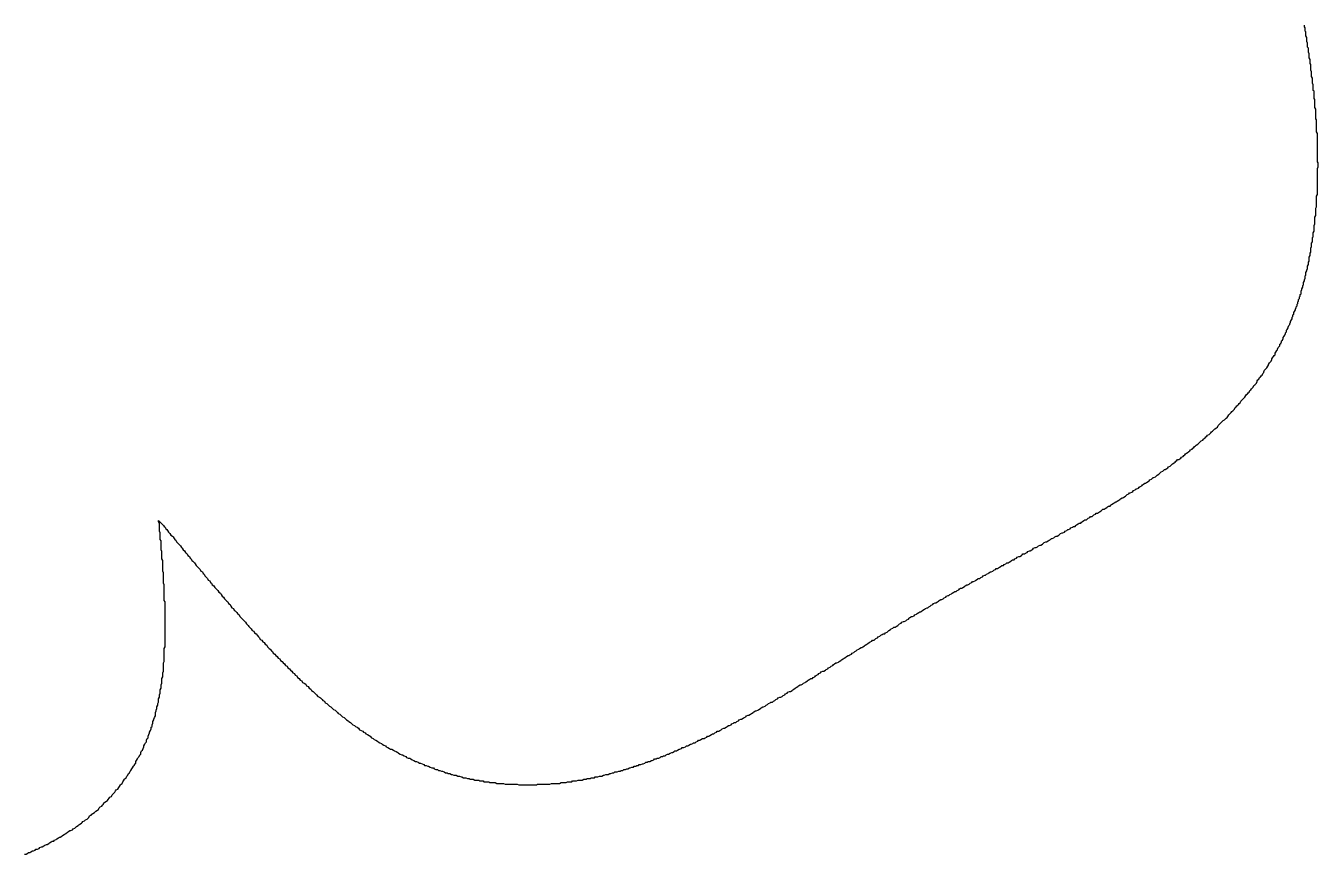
# Model space of a CAD drawing. Header units: millimetres. Extents: x 111 to 2999, y 81 to 1941.
# Drawn here: x 1049.69 to 1065.58, y 1353.96 to 1364.15 of the extents above; entities that cross this region are included whole.
import ezdxf

# ---------------------------------------------------------------- set-up
doc = ezdxf.new("R2010")
doc.units = ezdxf.units.MM

msp = doc.modelspace()

# ---------------------------------------------------------------- linework, layer by layer
msp.add_polyline3d([(1049.67, 1353.963, 0), (1049.69, 1353.963, 0), (1049.71, 1353.973, 0), (1049.72, 1353.983, 0), (1049.74, 1353.983, 0), (1049.75, 1353.993, 0), (1049.77, 1354.003, 0), (1049.78, 1354.003, 0), (1049.8, 1354.013, 0), (1049.81, 1354.023, 0), (1049.83, 1354.023, 0), (1049.85, 1354.033, 0), (1049.86, 1354.043, 0), (1049.88, 1354.053, 0), (1049.89, 1354.053, 0), (1049.91, 1354.063, 0), (1049.92, 1354.073, 0), (1049.94, 1354.083, 0), (1049.95, 1354.083, 0), (1049.97, 1354.093, 0), (1049.98, 1354.103, 0), (1050, 1354.113, 0), (1050.01, 1354.123, 0), (1050.03, 1354.123, 0), (1050.04, 1354.133, 0), (1050.06, 1354.143, 0), (1050.07, 1354.153, 0), (1050.09, 1354.163, 0), (1050.1, 1354.173, 0), (1050.11, 1354.173, 0), (1050.13, 1354.183, 0), (1050.14, 1354.193, 0), (1050.16, 1354.203, 0), (1050.17, 1354.213, 0), (1050.19, 1354.223, 0), (1050.2, 1354.233, 0), (1050.21, 1354.243, 0), (1050.23, 1354.253, 0), (1050.24, 1354.253, 0), (1050.26, 1354.263, 0), (1050.27, 1354.273, 0), (1050.29, 1354.283, 0), (1050.3, 1354.293, 0), (1050.31, 1354.303, 0), (1050.33, 1354.313, 0), (1050.34, 1354.323, 0), (1050.35, 1354.333, 0), (1050.37, 1354.343, 0), (1050.38, 1354.353, 0), (1050.39, 1354.363, 0), (1050.41, 1354.373, 0), (1050.42, 1354.383, 0), (1050.44, 1354.393, 0), (1050.45, 1354.403, 0), (1050.46, 1354.413, 0), (1050.47, 1354.433, 0), (1050.49, 1354.443, 0), (1050.5, 1354.453, 0), (1050.51, 1354.463, 0), (1050.53, 1354.473, 0), (1050.54, 1354.483, 0), (1050.55, 1354.493, 0), (1050.57, 1354.503, 0), (1050.58, 1354.513, 0), (1050.59, 1354.533, 0), (1050.6, 1354.543, 0), (1050.62, 1354.553, 0), (1050.63, 1354.563, 0), (1050.64, 1354.573, 0), (1050.65, 1354.593, 0), (1050.66, 1354.603, 0), (1050.68, 1354.613, 0), (1050.69, 1354.623, 0), (1050.7, 1354.633, 0), (1050.71, 1354.653, 0), (1050.72, 1354.663, 0), (1050.74, 1354.673, 0), (1050.75, 1354.693, 0), (1050.76, 1354.703, 0), (1050.77, 1354.713, 0), (1050.78, 1354.723, 0), (1050.79, 1354.743, 0), (1050.8, 1354.753, 0), (1050.82, 1354.763, 0), (1050.83, 1354.783, 0), (1050.84, 1354.793, 0), (1050.85, 1354.813, 0), (1050.86, 1354.823, 0), (1050.87, 1354.833, 0), (1050.88, 1354.853, 0), (1050.89, 1354.863, 0), (1050.9, 1354.883, 0), (1050.91, 1354.893, 0), (1050.92, 1354.903, 0), (1050.93, 1354.923, 0), (1050.94, 1354.933, 0), (1050.95, 1354.953, 0), (1050.96, 1354.963, 0), (1050.97, 1354.983, 0), (1050.98, 1354.993, 0), (1050.99, 1355.013, 0), (1051, 1355.023, 0), (1051.01, 1355.043, 0), (1051.02, 1355.053, 0), (1051.03, 1355.073, 0), (1051.04, 1355.083, 0), (1051.04, 1355.103, 0), (1051.05, 1355.113, 0), (1051.06, 1355.133, 0), (1051.07, 1355.153, 0), (1051.08, 1355.163, 0), (1051.09, 1355.183, 0), (1051.1, 1355.193, 0), (1051.1, 1355.213, 0), (1051.11, 1355.233, 0), (1051.12, 1355.243, 0), (1051.13, 1355.263, 0), (1051.14, 1355.283, 0), (1051.14, 1355.293, 0), (1051.15, 1355.313, 0), (1051.16, 1355.333, 0), (1051.17, 1355.343, 0), (1051.17, 1355.363, 0), (1051.18, 1355.383, 0), (1051.19, 1355.393, 0), (1051.19, 1355.413, 0), (1051.2, 1355.433, 0), (1051.21, 1355.453, 0), (1051.21, 1355.463, 0), (1051.22, 1355.483, 0), (1051.23, 1355.503, 0), (1051.23, 1355.523, 0), (1051.24, 1355.533, 0), (1051.24, 1355.553, 0), (1051.25, 1355.573, 0), (1051.25, 1355.593, 0), (1051.26, 1355.613, 0), (1051.26, 1355.623, 0), (1051.27, 1355.643, 0), (1051.28, 1355.663, 0), (1051.28, 1355.683, 0), (1051.28, 1355.703, 0), (1051.29, 1355.723, 0), (1051.29, 1355.733, 0), (1051.3, 1355.753, 0), (1051.3, 1355.773, 0), (1051.31, 1355.793, 0), (1051.31, 1355.813, 0), (1051.32, 1355.833, 0), (1051.32, 1355.853, 0), (1051.32, 1355.873, 0), (1051.33, 1355.893, 0), (1051.33, 1355.903, 0), (1051.33, 1355.923, 0), (1051.34, 1355.943, 0), (1051.34, 1355.963, 0), (1051.34, 1355.983, 0), (1051.35, 1356.003, 0), (1051.35, 1356.023, 0), (1051.35, 1356.043, 0), (1051.36, 1356.063, 0), (1051.36, 1356.083, 0), (1051.36, 1356.103, 0), (1051.36, 1356.123, 0), (1051.37, 1356.143, 0), (1051.37, 1356.153, 0), (1051.37, 1356.173, 0), (1051.37, 1356.193, 0), (1051.38, 1356.213, 0), (1051.38, 1356.233, 0), (1051.38, 1356.253, 0), (1051.38, 1356.273, 0), (1051.38, 1356.293, 0), (1051.38, 1356.313, 0), (1051.39, 1356.333, 0), (1051.39, 1356.353, 0), (1051.39, 1356.373, 0), (1051.39, 1356.393, 0), (1051.39, 1356.413, 0), (1051.39, 1356.433, 0), (1051.39, 1356.453, 0), (1051.39, 1356.473, 0), (1051.39, 1356.493, 0), (1051.4, 1356.513, 0), (1051.4, 1356.533, 0), (1051.4, 1356.553, 0), (1051.4, 1356.573, 0), (1051.4, 1356.593, 0), (1051.4, 1356.603, 0), (1051.4, 1356.623, 0), (1051.4, 1356.643, 0), (1051.4, 1356.663, 0), (1051.4, 1356.683, 0), (1051.4, 1356.703, 0), (1051.4, 1356.723, 0), (1051.4, 1356.743, 0), (1051.4, 1356.763, 0), (1051.4, 1356.783, 0), (1051.4, 1356.803, 0), (1051.4, 1356.823, 0), (1051.4, 1356.843, 0), (1051.4, 1356.863, 0), (1051.4, 1356.883, 0), (1051.4, 1356.903, 0), (1051.4, 1356.923, 0), (1051.4, 1356.943, 0), (1051.4, 1356.963, 0), (1051.4, 1356.983, 0), (1051.4, 1357.003, 0), (1051.4, 1357.023, 0), (1051.4, 1357.043, 0), (1051.4, 1357.063, 0), (1051.39, 1357.083, 0), (1051.39, 1357.093, 0), (1051.39, 1357.113, 0), (1051.39, 1357.133, 0), (1051.39, 1357.153, 0), (1051.39, 1357.173, 0), (1051.39, 1357.193, 0), (1051.39, 1357.213, 0), (1051.39, 1357.233, 0), (1051.39, 1357.253, 0), (1051.39, 1357.273, 0), (1051.38, 1357.293, 0), (1051.38, 1357.313, 0), (1051.38, 1357.333, 0), (1051.38, 1357.353, 0), (1051.38, 1357.363, 0), (1051.38, 1357.383, 0), (1051.38, 1357.403, 0), (1051.38, 1357.423, 0), (1051.37, 1357.443, 0), (1051.37, 1357.463, 0), (1051.37, 1357.483, 0), (1051.37, 1357.503, 0), (1051.37, 1357.523, 0), (1051.37, 1357.533, 0), (1051.37, 1357.553, 0), (1051.37, 1357.573, 0), (1051.36, 1357.593, 0), (1051.36, 1357.613, 0), (1051.36, 1357.633, 0), (1051.36, 1357.653, 0), (1051.36, 1357.663, 0), (1051.36, 1357.683, 0), (1051.35, 1357.703, 0), (1051.35, 1357.723, 0), (1051.35, 1357.743, 0), (1051.35, 1357.753, 0), (1051.35, 1357.773, 0), (1051.35, 1357.793, 0), (1051.35, 1357.813, 0), (1051.34, 1357.833, 0), (1051.34, 1357.843, 0), (1051.34, 1357.863, 0), (1051.34, 1357.883, 0), (1051.34, 1357.903, 0), (1051.34, 1357.913, 0), (1051.33, 1357.933, 0), (1051.33, 1357.953, 0), (1051.33, 1357.973, 0), (1051.33, 1357.983, 0), (1051.33, 1358.003, 0), (1051.33, 1358.023, 0), (1051.33, 1358.033, 0), (1051.32, 1358.053, 0), (1051.32, 1358.063, 0), (1051.33, 1358.053, 0), (1051.34, 1358.043, 0), (1051.35, 1358.033, 0), (1051.37, 1358.013, 0), (1051.38, 1358.003, 0), (1051.39, 1357.993, 0), (1051.4, 1357.983, 0), (1051.41, 1357.963, 0), (1051.42, 1357.953, 0), (1051.43, 1357.943, 0), (1051.44, 1357.923, 0), (1051.45, 1357.913, 0), (1051.46, 1357.903, 0), (1051.47, 1357.883, 0), (1051.49, 1357.873, 0), (1051.5, 1357.863, 0), (1051.51, 1357.843, 0), (1051.52, 1357.833, 0), (1051.53, 1357.823, 0), (1051.54, 1357.803, 0), (1051.55, 1357.793, 0), (1051.57, 1357.773, 0), (1051.58, 1357.763, 0), (1051.59, 1357.753, 0), (1051.6, 1357.733, 0), (1051.61, 1357.723, 0), (1051.62, 1357.703, 0), (1051.64, 1357.693, 0), (1051.65, 1357.673, 0), (1051.66, 1357.663, 0), (1051.67, 1357.653, 0), (1051.68, 1357.633, 0), (1051.7, 1357.623, 0), (1051.71, 1357.603, 0), (1051.72, 1357.593, 0), (1051.73, 1357.573, 0), (1051.74, 1357.563, 0), (1051.76, 1357.543, 0), (1051.77, 1357.533, 0), (1051.78, 1357.513, 0), (1051.79, 1357.503, 0), (1051.81, 1357.483, 0), (1051.82, 1357.473, 0), (1051.83, 1357.463, 0), (1051.84, 1357.443, 0), (1051.86, 1357.433, 0), (1051.87, 1357.413, 0), (1051.88, 1357.403, 0), (1051.89, 1357.383, 0), (1051.91, 1357.363, 0), (1051.92, 1357.353, 0), (1051.93, 1357.333, 0), (1051.95, 1357.323, 0), (1051.96, 1357.303, 0), (1051.97, 1357.293, 0), (1051.98, 1357.273, 0), (1052, 1357.263, 0), (1052.01, 1357.243, 0), (1052.02, 1357.233, 0), (1052.04, 1357.213, 0), (1052.05, 1357.203, 0), (1052.06, 1357.183, 0), (1052.08, 1357.173, 0), (1052.09, 1357.153, 0), (1052.1, 1357.133, 0), (1052.12, 1357.123, 0), (1052.13, 1357.103, 0), (1052.14, 1357.093, 0), (1052.16, 1357.073, 0), (1052.17, 1357.063, 0), (1052.18, 1357.043, 0), (1052.2, 1357.033, 0), (1052.21, 1357.013, 0), (1052.22, 1356.993, 0), (1052.24, 1356.983, 0), (1052.25, 1356.963, 0), (1052.26, 1356.953, 0), (1052.28, 1356.933, 0), (1052.29, 1356.923, 0), (1052.31, 1356.903, 0), (1052.32, 1356.883, 0), (1052.33, 1356.873, 0), (1052.35, 1356.853, 0), (1052.36, 1356.843, 0), (1052.38, 1356.823, 0), (1052.39, 1356.813, 0), (1052.4, 1356.793, 0), (1052.42, 1356.773, 0), (1052.43, 1356.763, 0), (1052.45, 1356.743, 0), (1052.46, 1356.733, 0), (1052.47, 1356.713, 0), (1052.49, 1356.703, 0), (1052.5, 1356.683, 0), (1052.52, 1356.673, 0), (1052.53, 1356.653, 0), (1052.55, 1356.633, 0), (1052.56, 1356.623, 0), (1052.57, 1356.603, 0), (1052.59, 1356.593, 0), (1052.6, 1356.573, 0), (1052.62, 1356.563, 0), (1052.63, 1356.543, 0), (1052.65, 1356.533, 0), (1052.66, 1356.513, 0), (1052.68, 1356.493, 0), (1052.69, 1356.483, 0), (1052.71, 1356.463, 0), (1052.72, 1356.453, 0), (1052.73, 1356.433, 0), (1052.75, 1356.423, 0), (1052.76, 1356.403, 0), (1052.78, 1356.393, 0), (1052.79, 1356.373, 0), (1052.81, 1356.363, 0), (1052.82, 1356.343, 0), (1052.84, 1356.333, 0), (1052.85, 1356.313, 0), (1052.87, 1356.303, 0), (1052.88, 1356.283, 0), (1052.9, 1356.273, 0), (1052.91, 1356.253, 0), (1052.93, 1356.243, 0), (1052.94, 1356.223, 0), (1052.96, 1356.213, 0), (1052.97, 1356.193, 0), (1052.99, 1356.183, 0), (1053, 1356.163, 0), (1053.02, 1356.153, 0), (1053.03, 1356.133, 0), (1053.05, 1356.123, 0), (1053.06, 1356.103, 0), (1053.08, 1356.093, 0), (1053.09, 1356.073, 0), (1053.11, 1356.063, 0), (1053.13, 1356.053, 0), (1053.14, 1356.033, 0), (1053.16, 1356.023, 0), (1053.17, 1356.003, 0), (1053.19, 1355.993, 0), (1053.2, 1355.973, 0), (1053.22, 1355.963, 0), (1053.23, 1355.953, 0), (1053.25, 1355.933, 0), (1053.26, 1355.923, 0), (1053.28, 1355.903, 0), (1053.3, 1355.893, 0), (1053.31, 1355.883, 0), (1053.33, 1355.863, 0), (1053.34, 1355.853, 0), (1053.36, 1355.843, 0), (1053.37, 1355.823, 0), (1053.39, 1355.813, 0), (1053.41, 1355.793, 0), (1053.42, 1355.783, 0), (1053.44, 1355.773, 0), (1053.45, 1355.763, 0), (1053.47, 1355.743, 0), (1053.49, 1355.733, 0), (1053.5, 1355.723, 0), (1053.52, 1355.703, 0), (1053.53, 1355.693, 0), (1053.55, 1355.683, 0), (1053.57, 1355.663, 0), (1053.58, 1355.653, 0), (1053.6, 1355.643, 0), (1053.61, 1355.633, 0), (1053.63, 1355.613, 0), (1053.65, 1355.603, 0), (1053.66, 1355.593, 0), (1053.68, 1355.583, 0), (1053.69, 1355.573, 0), (1053.71, 1355.553, 0), (1053.73, 1355.543, 0), (1053.74, 1355.533, 0), (1053.76, 1355.523, 0), (1053.78, 1355.513, 0), (1053.79, 1355.493, 0), (1053.81, 1355.483, 0), (1053.83, 1355.473, 0), (1053.84, 1355.463, 0), (1053.86, 1355.453, 0), (1053.87, 1355.443, 0), (1053.89, 1355.433, 0), (1053.91, 1355.423, 0), (1053.92, 1355.413, 0), (1053.94, 1355.393, 0), (1053.96, 1355.383, 0), (1053.97, 1355.373, 0), (1053.99, 1355.363, 0), (1054.01, 1355.353, 0), (1054.02, 1355.343, 0), (1054.04, 1355.333, 0), (1054.06, 1355.323, 0), (1054.07, 1355.313, 0), (1054.09, 1355.303, 0), (1054.11, 1355.293, 0), (1054.12, 1355.283, 0), (1054.14, 1355.273, 0), (1054.16, 1355.263, 0), (1054.17, 1355.253, 0), (1054.19, 1355.253, 0), (1054.21, 1355.243, 0), (1054.22, 1355.233, 0), (1054.24, 1355.223, 0), (1054.26, 1355.213, 0), (1054.27, 1355.203, 0), (1054.29, 1355.193, 0), (1054.31, 1355.183, 0), (1054.32, 1355.183, 0), (1054.34, 1355.173, 0), (1054.36, 1355.163, 0), (1054.37, 1355.153, 0), (1054.39, 1355.143, 0), (1054.41, 1355.143, 0), (1054.42, 1355.133, 0), (1054.44, 1355.123, 0), (1054.46, 1355.113, 0), (1054.48, 1355.103, 0), (1054.49, 1355.103, 0), (1054.51, 1355.093, 0), (1054.53, 1355.083, 0), (1054.54, 1355.083, 0), (1054.56, 1355.073, 0), (1054.58, 1355.063, 0), (1054.59, 1355.053, 0), (1054.61, 1355.053, 0), (1054.63, 1355.043, 0), (1054.64, 1355.043, 0), (1054.66, 1355.033, 0), (1054.68, 1355.023, 0), (1054.7, 1355.023, 0), (1054.71, 1355.013, 0), (1054.73, 1355.003, 0), (1054.75, 1355.003, 0), (1054.76, 1354.993, 0), (1054.78, 1354.993, 0), (1054.8, 1354.983, 0), (1054.81, 1354.983, 0), (1054.83, 1354.973, 0), (1054.85, 1354.963, 0), (1054.87, 1354.963, 0), (1054.88, 1354.953, 0), (1054.9, 1354.953, 0), (1054.92, 1354.943, 0), (1054.93, 1354.943, 0), (1054.95, 1354.933, 0), (1054.97, 1354.933, 0), (1054.98, 1354.933, 0), (1055, 1354.923, 0), (1055.02, 1354.923, 0), (1055.04, 1354.913, 0), (1055.05, 1354.913, 0), (1055.07, 1354.903, 0), (1055.09, 1354.903, 0), (1055.1, 1354.903, 0), (1055.12, 1354.893, 0), (1055.14, 1354.893, 0), (1055.15, 1354.883, 0), (1055.17, 1354.883, 0), (1055.19, 1354.883, 0), (1055.21, 1354.873, 0), (1055.22, 1354.873, 0), (1055.24, 1354.873, 0), (1055.26, 1354.873, 0), (1055.27, 1354.863, 0), (1055.29, 1354.863, 0), (1055.31, 1354.863, 0), (1055.32, 1354.853, 0), (1055.34, 1354.853, 0), (1055.36, 1354.853, 0), (1055.38, 1354.853, 0), (1055.39, 1354.843, 0), (1055.41, 1354.843, 0), (1055.43, 1354.843, 0), (1055.44, 1354.843, 0), (1055.46, 1354.843, 0), (1055.48, 1354.833, 0), (1055.49, 1354.833, 0), (1055.51, 1354.833, 0), (1055.53, 1354.833, 0), (1055.55, 1354.833, 0), (1055.56, 1354.833, 0), (1055.58, 1354.823, 0), (1055.6, 1354.823, 0), (1055.61, 1354.823, 0), (1055.63, 1354.823, 0), (1055.65, 1354.823, 0), (1055.66, 1354.823, 0), (1055.68, 1354.823, 0), (1055.7, 1354.823, 0), (1055.71, 1354.823, 0), (1055.73, 1354.823, 0), (1055.75, 1354.813, 0), (1055.76, 1354.813, 0), (1055.78, 1354.813, 0), (1055.8, 1354.813, 0), (1055.82, 1354.813, 0), (1055.83, 1354.813, 0), (1055.85, 1354.813, 0), (1055.87, 1354.813, 0), (1055.88, 1354.813, 0), (1055.9, 1354.813, 0), (1055.92, 1354.813, 0), (1055.93, 1354.813, 0), (1055.95, 1354.813, 0), (1055.97, 1354.813, 0), (1055.98, 1354.823, 0), (1056, 1354.823, 0), (1056.02, 1354.823, 0), (1056.03, 1354.823, 0), (1056.05, 1354.823, 0), (1056.07, 1354.823, 0), (1056.08, 1354.823, 0), (1056.1, 1354.823, 0), (1056.12, 1354.823, 0), (1056.13, 1354.823, 0), (1056.15, 1354.833, 0), (1056.17, 1354.833, 0), (1056.18, 1354.833, 0), (1056.2, 1354.833, 0), (1056.22, 1354.833, 0), (1056.23, 1354.833, 0), (1056.25, 1354.833, 0), (1056.27, 1354.843, 0), (1056.28, 1354.843, 0), (1056.3, 1354.843, 0), (1056.32, 1354.843, 0), (1056.33, 1354.843, 0), (1056.35, 1354.853, 0), (1056.37, 1354.853, 0), (1056.38, 1354.853, 0), (1056.4, 1354.853, 0), (1056.41, 1354.863, 0), (1056.43, 1354.863, 0), (1056.45, 1354.863, 0), (1056.46, 1354.863, 0), (1056.48, 1354.873, 0), (1056.5, 1354.873, 0), (1056.51, 1354.873, 0), (1056.53, 1354.873, 0), (1056.55, 1354.883, 0), (1056.56, 1354.883, 0), (1056.58, 1354.883, 0), (1056.59, 1354.893, 0), (1056.61, 1354.893, 0), (1056.63, 1354.893, 0), (1056.64, 1354.903, 0), (1056.66, 1354.903, 0), (1056.68, 1354.903, 0), (1056.69, 1354.913, 0), (1056.71, 1354.913, 0), (1056.72, 1354.913, 0), (1056.74, 1354.923, 0), (1056.76, 1354.923, 0), (1056.77, 1354.923, 0), (1056.79, 1354.933, 0), (1056.8, 1354.933, 0), (1056.82, 1354.943, 0), (1056.84, 1354.943, 0), (1056.85, 1354.943, 0), (1056.87, 1354.953, 0), (1056.88, 1354.953, 0), (1056.9, 1354.963, 0), (1056.92, 1354.963, 0), (1056.93, 1354.973, 0), (1056.95, 1354.973, 0), (1056.96, 1354.973, 0), (1056.98, 1354.983, 0), (1057, 1354.983, 0), (1057.01, 1354.993, 0), (1057.03, 1354.993, 0), (1057.04, 1355.003, 0), (1057.06, 1355.003, 0), (1057.08, 1355.013, 0), (1057.09, 1355.013, 0), (1057.11, 1355.023, 0), (1057.12, 1355.023, 0), (1057.14, 1355.033, 0), (1057.16, 1355.033, 0), (1057.17, 1355.043, 0), (1057.19, 1355.043, 0), (1057.2, 1355.053, 0), (1057.22, 1355.053, 0), (1057.23, 1355.063, 0), (1057.25, 1355.063, 0), (1057.27, 1355.073, 0), (1057.28, 1355.073, 0), (1057.3, 1355.083, 0), (1057.31, 1355.093, 0), (1057.33, 1355.093, 0), (1057.34, 1355.103, 0), (1057.36, 1355.103, 0), (1057.38, 1355.113, 0), (1057.39, 1355.113, 0), (1057.41, 1355.123, 0), (1057.42, 1355.133, 0), (1057.44, 1355.133, 0), (1057.45, 1355.143, 0), (1057.47, 1355.143, 0), (1057.49, 1355.153, 0), (1057.5, 1355.163, 0), (1057.52, 1355.163, 0), (1057.53, 1355.173, 0), (1057.55, 1355.173, 0), (1057.56, 1355.183, 0), (1057.58, 1355.193, 0), (1057.59, 1355.193, 0), (1057.61, 1355.203, 0), (1057.63, 1355.213, 0), (1057.64, 1355.213, 0), (1057.66, 1355.223, 0), (1057.67, 1355.233, 0), (1057.69, 1355.233, 0), (1057.7, 1355.243, 0), (1057.72, 1355.253, 0), (1057.73, 1355.253, 0), (1057.75, 1355.263, 0), (1057.76, 1355.273, 0), (1057.78, 1355.273, 0), (1057.8, 1355.283, 0), (1057.81, 1355.293, 0), (1057.83, 1355.293, 0), (1057.84, 1355.303, 0), (1057.86, 1355.313, 0), (1057.87, 1355.313, 0), (1057.89, 1355.323, 0), (1057.9, 1355.333, 0), (1057.92, 1355.333, 0), (1057.93, 1355.343, 0), (1057.95, 1355.353, 0), (1057.96, 1355.363, 0), (1057.98, 1355.363, 0), (1057.99, 1355.373, 0), (1058.01, 1355.383, 0), (1058.03, 1355.383, 0), (1058.04, 1355.393, 0), (1058.06, 1355.403, 0), (1058.07, 1355.413, 0), (1058.09, 1355.413, 0), (1058.1, 1355.423, 0), (1058.12, 1355.433, 0), (1058.13, 1355.443, 0), (1058.15, 1355.443, 0), (1058.16, 1355.453, 0), (1058.18, 1355.463, 0), (1058.19, 1355.473, 0), (1058.21, 1355.473, 0), (1058.22, 1355.483, 0), (1058.24, 1355.493, 0), (1058.25, 1355.503, 0), (1058.27, 1355.513, 0), (1058.28, 1355.513, 0), (1058.3, 1355.523, 0), (1058.31, 1355.533, 0), (1058.33, 1355.543, 0), (1058.34, 1355.543, 0), (1058.36, 1355.553, 0), (1058.37, 1355.563, 0), (1058.39, 1355.573, 0), (1058.4, 1355.583, 0), (1058.42, 1355.583, 0), (1058.43, 1355.593, 0), (1058.45, 1355.603, 0), (1058.46, 1355.613, 0), (1058.48, 1355.623, 0), (1058.49, 1355.623, 0), (1058.51, 1355.633, 0), (1058.52, 1355.643, 0), (1058.54, 1355.653, 0), (1058.55, 1355.663, 0), (1058.57, 1355.673, 0), (1058.58, 1355.673, 0), (1058.6, 1355.683, 0), (1058.61, 1355.693, 0), (1058.63, 1355.703, 0), (1058.64, 1355.713, 0), (1058.66, 1355.723, 0), (1058.67, 1355.723, 0), (1058.69, 1355.733, 0), (1058.7, 1355.743, 0), (1058.72, 1355.753, 0), (1058.73, 1355.763, 0), (1058.75, 1355.773, 0), (1058.76, 1355.773, 0), (1058.78, 1355.783, 0), (1058.79, 1355.793, 0), (1058.81, 1355.803, 0), (1058.82, 1355.813, 0), (1058.84, 1355.823, 0), (1058.85, 1355.833, 0), (1058.87, 1355.833, 0), (1058.88, 1355.843, 0), (1058.9, 1355.853, 0), (1058.91, 1355.863, 0), (1058.93, 1355.873, 0), (1058.94, 1355.883, 0), (1058.96, 1355.893, 0), (1058.97, 1355.893, 0), (1058.99, 1355.903, 0), (1059, 1355.913, 0), (1059.02, 1355.923, 0), (1059.03, 1355.933, 0), (1059.05, 1355.943, 0), (1059.06, 1355.953, 0), (1059.08, 1355.963, 0), (1059.09, 1355.963, 0), (1059.11, 1355.973, 0), (1059.12, 1355.983, 0), (1059.13, 1355.993, 0), (1059.15, 1356.003, 0), (1059.16, 1356.013, 0), (1059.18, 1356.023, 0), (1059.19, 1356.033, 0), (1059.21, 1356.043, 0), (1059.22, 1356.043, 0), (1059.24, 1356.053, 0), (1059.25, 1356.063, 0), (1059.27, 1356.073, 0), (1059.28, 1356.083, 0), (1059.3, 1356.093, 0), (1059.31, 1356.103, 0), (1059.33, 1356.113, 0), (1059.34, 1356.123, 0), (1059.36, 1356.123, 0), (1059.37, 1356.133, 0), (1059.39, 1356.143, 0), (1059.4, 1356.153, 0), (1059.41, 1356.163, 0), (1059.43, 1356.173, 0), (1059.44, 1356.183, 0), (1059.46, 1356.193, 0), (1059.47, 1356.203, 0), (1059.49, 1356.213, 0), (1059.5, 1356.213, 0), (1059.52, 1356.223, 0), (1059.53, 1356.233, 0), (1059.55, 1356.243, 0), (1059.56, 1356.253, 0), (1059.58, 1356.263, 0), (1059.59, 1356.273, 0), (1059.61, 1356.283, 0), (1059.62, 1356.293, 0), (1059.63, 1356.303, 0), (1059.65, 1356.313, 0), (1059.66, 1356.313, 0), (1059.68, 1356.323, 0), (1059.69, 1356.333, 0), (1059.71, 1356.343, 0), (1059.72, 1356.353, 0), (1059.74, 1356.363, 0), (1059.75, 1356.373, 0), (1059.77, 1356.383, 0), (1059.78, 1356.393, 0), (1059.8, 1356.403, 0), (1059.81, 1356.403, 0), (1059.82, 1356.413, 0), (1059.84, 1356.423, 0), (1059.85, 1356.433, 0), (1059.87, 1356.443, 0), (1059.88, 1356.453, 0), (1059.9, 1356.463, 0), (1059.91, 1356.473, 0), (1059.93, 1356.483, 0), (1059.94, 1356.493, 0), (1059.96, 1356.503, 0), (1059.97, 1356.503, 0), (1059.98, 1356.513, 0), (1060, 1356.523, 0), (1060.01, 1356.533, 0), (1060.03, 1356.543, 0), (1060.04, 1356.553, 0), (1060.06, 1356.563, 0), (1060.07, 1356.573, 0), (1060.09, 1356.583, 0), (1060.1, 1356.593, 0), (1060.12, 1356.593, 0), (1060.13, 1356.603, 0), (1060.14, 1356.613, 0), (1060.16, 1356.623, 0), (1060.17, 1356.633, 0), (1060.19, 1356.643, 0), (1060.2, 1356.653, 0), (1060.22, 1356.663, 0), (1060.23, 1356.673, 0), (1060.25, 1356.673, 0), (1060.26, 1356.683, 0), (1060.28, 1356.693, 0), (1060.29, 1356.703, 0), (1060.3, 1356.713, 0), (1060.32, 1356.723, 0), (1060.33, 1356.733, 0), (1060.35, 1356.743, 0), (1060.36, 1356.753, 0), (1060.38, 1356.753, 0), (1060.39, 1356.763, 0), (1060.41, 1356.773, 0), (1060.42, 1356.783, 0), (1060.43, 1356.793, 0), (1060.45, 1356.803, 0), (1060.46, 1356.813, 0), (1060.48, 1356.823, 0), (1060.49, 1356.823, 0), (1060.51, 1356.833, 0), (1060.52, 1356.843, 0), (1060.54, 1356.853, 0), (1060.55, 1356.863, 0), (1060.56, 1356.873, 0), (1060.58, 1356.883, 0), (1060.59, 1356.883, 0), (1060.61, 1356.893, 0), (1060.62, 1356.903, 0), (1060.64, 1356.913, 0), (1060.65, 1356.923, 0), (1060.67, 1356.933, 0), (1060.68, 1356.943, 0), (1060.69, 1356.943, 0), (1060.71, 1356.953, 0), (1060.72, 1356.963, 0), (1060.74, 1356.973, 0), (1060.75, 1356.983, 0), (1060.77, 1356.993, 0), (1060.78, 1356.993, 0), (1060.79, 1357.003, 0), (1060.81, 1357.013, 0), (1060.82, 1357.023, 0), (1060.84, 1357.033, 0), (1060.85, 1357.043, 0), (1060.87, 1357.053, 0), (1060.88, 1357.053, 0), (1060.9, 1357.063, 0), (1060.91, 1357.073, 0), (1060.92, 1357.083, 0), (1060.94, 1357.093, 0), (1060.95, 1357.093, 0), (1060.97, 1357.103, 0), (1060.98, 1357.113, 0), (1061, 1357.123, 0), (1061.01, 1357.133, 0), (1061.03, 1357.143, 0), (1061.04, 1357.143, 0), (1061.05, 1357.153, 0), (1061.07, 1357.163, 0), (1061.08, 1357.173, 0), (1061.1, 1357.183, 0), (1061.11, 1357.193, 0), (1061.13, 1357.193, 0), (1061.14, 1357.203, 0), (1061.16, 1357.213, 0), (1061.17, 1357.223, 0), (1061.18, 1357.233, 0), (1061.2, 1357.233, 0), (1061.21, 1357.243, 0), (1061.23, 1357.253, 0), (1061.24, 1357.263, 0), (1061.26, 1357.273, 0), (1061.27, 1357.273, 0), (1061.29, 1357.283, 0), (1061.3, 1357.293, 0), (1061.32, 1357.303, 0), (1061.33, 1357.313, 0), (1061.34, 1357.313, 0), (1061.36, 1357.323, 0), (1061.37, 1357.333, 0), (1061.39, 1357.343, 0), (1061.4, 1357.353, 0), (1061.42, 1357.353, 0), (1061.43, 1357.363, 0), (1061.45, 1357.373, 0), (1061.46, 1357.383, 0), (1061.48, 1357.393, 0), (1061.49, 1357.393, 0), (1061.5, 1357.403, 0), (1061.52, 1357.413, 0), (1061.53, 1357.423, 0), (1061.55, 1357.433, 0), (1061.56, 1357.433, 0), (1061.58, 1357.443, 0), (1061.59, 1357.453, 0), (1061.61, 1357.463, 0), (1061.62, 1357.473, 0), (1061.64, 1357.473, 0), (1061.65, 1357.483, 0), (1061.66, 1357.493, 0), (1061.68, 1357.503, 0), (1061.69, 1357.513, 0), (1061.71, 1357.513, 0), (1061.72, 1357.523, 0), (1061.74, 1357.533, 0), (1061.75, 1357.543, 0), (1061.77, 1357.543, 0), (1061.78, 1357.553, 0), (1061.8, 1357.563, 0), (1061.81, 1357.573, 0), (1061.82, 1357.583, 0), (1061.84, 1357.583, 0), (1061.85, 1357.593, 0), (1061.87, 1357.603, 0), (1061.88, 1357.613, 0), (1061.9, 1357.623, 0), (1061.91, 1357.623, 0), (1061.93, 1357.633, 0), (1061.94, 1357.643, 0), (1061.95, 1357.653, 0), (1061.97, 1357.653, 0), (1061.98, 1357.663, 0), (1062, 1357.673, 0), (1062.01, 1357.683, 0), (1062.03, 1357.693, 0), (1062.04, 1357.693, 0), (1062.06, 1357.703, 0), (1062.07, 1357.713, 0), (1062.08, 1357.723, 0), (1062.1, 1357.733, 0), (1062.11, 1357.733, 0), (1062.13, 1357.743, 0), (1062.14, 1357.753, 0), (1062.16, 1357.763, 0), (1062.17, 1357.763, 0), (1062.19, 1357.773, 0), (1062.2, 1357.783, 0), (1062.21, 1357.793, 0), (1062.23, 1357.803, 0), (1062.24, 1357.803, 0), (1062.26, 1357.813, 0), (1062.27, 1357.823, 0), (1062.29, 1357.833, 0), (1062.3, 1357.843, 0), (1062.31, 1357.843, 0), (1062.33, 1357.853, 0), (1062.34, 1357.863, 0), (1062.36, 1357.873, 0), (1062.37, 1357.873, 0), (1062.39, 1357.883, 0), (1062.4, 1357.893, 0), (1062.41, 1357.903, 0), (1062.43, 1357.913, 0), (1062.44, 1357.913, 0), (1062.46, 1357.923, 0), (1062.47, 1357.933, 0), (1062.49, 1357.943, 0), (1062.5, 1357.953, 0), (1062.51, 1357.953, 0), (1062.53, 1357.963, 0), (1062.54, 1357.973, 0), (1062.56, 1357.983, 0), (1062.57, 1357.993, 0), (1062.59, 1357.993, 0), (1062.6, 1358.003, 0), (1062.61, 1358.013, 0), (1062.63, 1358.023, 0), (1062.64, 1358.033, 0), (1062.66, 1358.033, 0), (1062.67, 1358.043, 0), (1062.68, 1358.053, 0), (1062.7, 1358.063, 0), (1062.71, 1358.073, 0), (1062.73, 1358.073, 0), (1062.74, 1358.083, 0), (1062.75, 1358.093, 0), (1062.77, 1358.103, 0), (1062.78, 1358.113, 0), (1062.8, 1358.113, 0), (1062.81, 1358.123, 0), (1062.82, 1358.133, 0), (1062.84, 1358.143, 0), (1062.85, 1358.153, 0), (1062.87, 1358.153, 0), (1062.88, 1358.163, 0), (1062.89, 1358.173, 0), (1062.91, 1358.183, 0), (1062.92, 1358.193, 0), (1062.93, 1358.203, 0), (1062.95, 1358.203, 0), (1062.96, 1358.213, 0), (1062.98, 1358.223, 0), (1062.99, 1358.233, 0), (1063, 1358.243, 0), (1063.02, 1358.243, 0), (1063.03, 1358.253, 0), (1063.04, 1358.263, 0), (1063.06, 1358.273, 0), (1063.07, 1358.283, 0), (1063.09, 1358.293, 0), (1063.1, 1358.293, 0), (1063.11, 1358.303, 0), (1063.13, 1358.313, 0), (1063.14, 1358.323, 0), (1063.15, 1358.333, 0), (1063.17, 1358.343, 0), (1063.18, 1358.343, 0), (1063.19, 1358.353, 0), (1063.21, 1358.363, 0), (1063.22, 1358.373, 0), (1063.23, 1358.383, 0), (1063.25, 1358.393, 0), (1063.26, 1358.403, 0), (1063.27, 1358.403, 0), (1063.29, 1358.413, 0), (1063.3, 1358.423, 0), (1063.31, 1358.433, 0), (1063.33, 1358.443, 0), (1063.34, 1358.453, 0), (1063.35, 1358.453, 0), (1063.37, 1358.463, 0), (1063.38, 1358.473, 0), (1063.39, 1358.483, 0), (1063.41, 1358.493, 0), (1063.42, 1358.503, 0), (1063.43, 1358.513, 0), (1063.45, 1358.523, 0), (1063.46, 1358.523, 0), (1063.47, 1358.533, 0), (1063.49, 1358.543, 0), (1063.5, 1358.553, 0), (1063.51, 1358.563, 0), (1063.53, 1358.573, 0), (1063.54, 1358.583, 0), (1063.55, 1358.593, 0), (1063.56, 1358.593, 0), (1063.58, 1358.603, 0), (1063.59, 1358.613, 0), (1063.6, 1358.623, 0), (1063.62, 1358.633, 0), (1063.63, 1358.643, 0), (1063.64, 1358.653, 0), (1063.65, 1358.663, 0), (1063.67, 1358.673, 0), (1063.68, 1358.683, 0), (1063.69, 1358.693, 0), (1063.7, 1358.693, 0), (1063.72, 1358.703, 0), (1063.73, 1358.713, 0), (1063.74, 1358.723, 0), (1063.76, 1358.733, 0), (1063.77, 1358.743, 0), (1063.78, 1358.753, 0), (1063.79, 1358.763, 0), (1063.81, 1358.773, 0), (1063.82, 1358.783, 0), (1063.83, 1358.793, 0), (1063.84, 1358.803, 0), (1063.85, 1358.813, 0), (1063.87, 1358.813, 0), (1063.88, 1358.823, 0), (1063.89, 1358.833, 0), (1063.9, 1358.843, 0), (1063.92, 1358.853, 0), (1063.93, 1358.863, 0), (1063.94, 1358.873, 0), (1063.95, 1358.883, 0), (1063.96, 1358.893, 0), (1063.98, 1358.903, 0), (1063.99, 1358.913, 0), (1064, 1358.923, 0), (1064.01, 1358.933, 0), (1064.03, 1358.943, 0), (1064.04, 1358.953, 0), (1064.05, 1358.963, 0), (1064.06, 1358.973, 0), (1064.07, 1358.983, 0), (1064.08, 1358.993, 0), (1064.1, 1359.003, 0), (1064.11, 1359.013, 0), (1064.12, 1359.023, 0), (1064.13, 1359.033, 0), (1064.14, 1359.043, 0), (1064.16, 1359.053, 0), (1064.17, 1359.063, 0), (1064.18, 1359.073, 0), (1064.19, 1359.083, 0), (1064.2, 1359.093, 0), (1064.21, 1359.103, 0), (1064.22, 1359.113, 0), (1064.24, 1359.123, 0), (1064.25, 1359.133, 0), (1064.26, 1359.143, 0), (1064.27, 1359.153, 0), (1064.28, 1359.163, 0), (1064.29, 1359.173, 0), (1064.3, 1359.183, 0), (1064.31, 1359.193, 0), (1064.33, 1359.203, 0), (1064.34, 1359.213, 0), (1064.35, 1359.233, 0), (1064.36, 1359.243, 0), (1064.37, 1359.253, 0), (1064.38, 1359.263, 0), (1064.39, 1359.273, 0), (1064.4, 1359.283, 0), (1064.41, 1359.293, 0), (1064.43, 1359.303, 0), (1064.44, 1359.313, 0), (1064.45, 1359.323, 0), (1064.46, 1359.333, 0), (1064.47, 1359.343, 0), (1064.48, 1359.363, 0), (1064.49, 1359.373, 0), (1064.5, 1359.383, 0), (1064.51, 1359.393, 0), (1064.52, 1359.403, 0), (1064.53, 1359.413, 0), (1064.54, 1359.423, 0), (1064.55, 1359.433, 0), (1064.56, 1359.453, 0), (1064.57, 1359.463, 0), (1064.58, 1359.473, 0), (1064.59, 1359.483, 0), (1064.6, 1359.493, 0), (1064.61, 1359.503, 0), (1064.62, 1359.513, 0), (1064.63, 1359.533, 0), (1064.64, 1359.543, 0), (1064.65, 1359.553, 0), (1064.66, 1359.563, 0), (1064.67, 1359.573, 0), (1064.68, 1359.583, 0), (1064.69, 1359.603, 0), (1064.7, 1359.613, 0), (1064.71, 1359.623, 0), (1064.72, 1359.633, 0), (1064.73, 1359.643, 0), (1064.74, 1359.663, 0), (1064.75, 1359.673, 0), (1064.76, 1359.683, 0), (1064.77, 1359.693, 0), (1064.78, 1359.703, 0), (1064.79, 1359.723, 0), (1064.8, 1359.733, 0), (1064.81, 1359.743, 0), (1064.82, 1359.753, 0), (1064.83, 1359.773, 0), (1064.83, 1359.783, 0), (1064.84, 1359.793, 0), (1064.85, 1359.803, 0), (1064.86, 1359.823, 0), (1064.87, 1359.833, 0), (1064.88, 1359.843, 0), (1064.89, 1359.853, 0), (1064.9, 1359.873, 0), (1064.91, 1359.883, 0), (1064.91, 1359.893, 0), (1064.92, 1359.913, 0), (1064.93, 1359.923, 0), (1064.94, 1359.933, 0), (1064.95, 1359.943, 0), (1064.96, 1359.963, 0), (1064.97, 1359.973, 0), (1064.97, 1359.983, 0), (1064.98, 1360.003, 0), (1064.99, 1360.013, 0), (1065, 1360.023, 0), (1065.01, 1360.043, 0), (1065.01, 1360.053, 0), (1065.02, 1360.063, 0), (1065.03, 1360.083, 0), (1065.04, 1360.093, 0), (1065.05, 1360.103, 0), (1065.05, 1360.123, 0), (1065.06, 1360.133, 0), (1065.07, 1360.153, 0), (1065.08, 1360.163, 0), (1065.08, 1360.173, 0), (1065.09, 1360.193, 0), (1065.1, 1360.203, 0), (1065.11, 1360.213, 0), (1065.11, 1360.233, 0), (1065.12, 1360.243, 0), (1065.13, 1360.263, 0), (1065.13, 1360.273, 0), (1065.14, 1360.283, 0), (1065.15, 1360.303, 0), (1065.15, 1360.313, 0), (1065.16, 1360.333, 0), (1065.17, 1360.343, 0), (1065.18, 1360.363, 0), (1065.18, 1360.373, 0), (1065.19, 1360.383, 0), (1065.19, 1360.403, 0), (1065.2, 1360.413, 0), (1065.21, 1360.433, 0), (1065.21, 1360.443, 0), (1065.22, 1360.463, 0), (1065.23, 1360.473, 0), (1065.23, 1360.483, 0), (1065.24, 1360.503, 0), (1065.24, 1360.513, 0), (1065.25, 1360.533, 0), (1065.26, 1360.543, 0), (1065.26, 1360.563, 0), (1065.27, 1360.573, 0), (1065.27, 1360.593, 0), (1065.28, 1360.603, 0), (1065.28, 1360.623, 0), (1065.29, 1360.633, 0), (1065.3, 1360.653, 0), (1065.3, 1360.663, 0), (1065.31, 1360.683, 0), (1065.31, 1360.693, 0), (1065.32, 1360.703, 0), (1065.32, 1360.723, 0), (1065.33, 1360.733, 0), (1065.33, 1360.753, 0), (1065.34, 1360.763, 0), (1065.34, 1360.783, 0), (1065.35, 1360.793, 0), (1065.35, 1360.813, 0), (1065.36, 1360.823, 0), (1065.36, 1360.843, 0), (1065.37, 1360.853, 0), (1065.37, 1360.873, 0), (1065.37, 1360.883, 0), (1065.38, 1360.903, 0), (1065.38, 1360.913, 0), (1065.39, 1360.933, 0), (1065.39, 1360.953, 0), (1065.4, 1360.963, 0), (1065.4, 1360.983, 0), (1065.4, 1360.993, 0), (1065.41, 1361.013, 0), (1065.41, 1361.023, 0), (1065.42, 1361.043, 0), (1065.42, 1361.053, 0), (1065.42, 1361.073, 0), (1065.43, 1361.083, 0), (1065.43, 1361.103, 0), (1065.43, 1361.113, 0), (1065.44, 1361.133, 0), (1065.44, 1361.143, 0), (1065.45, 1361.163, 0), (1065.45, 1361.183, 0), (1065.45, 1361.193, 0), (1065.46, 1361.213, 0), (1065.46, 1361.223, 0), (1065.46, 1361.243, 0), (1065.47, 1361.253, 0), (1065.47, 1361.273, 0), (1065.47, 1361.283, 0), (1065.47, 1361.303, 0), (1065.48, 1361.323, 0), (1065.48, 1361.333, 0), (1065.48, 1361.353, 0), (1065.49, 1361.363, 0), (1065.49, 1361.383, 0), (1065.49, 1361.393, 0), (1065.49, 1361.413, 0), (1065.5, 1361.433, 0), (1065.5, 1361.443, 0), (1065.5, 1361.463, 0), (1065.5, 1361.473, 0), (1065.51, 1361.493, 0), (1065.51, 1361.503, 0), (1065.51, 1361.523, 0), (1065.51, 1361.543, 0), (1065.52, 1361.553, 0), (1065.52, 1361.573, 0), (1065.52, 1361.583, 0), (1065.52, 1361.603, 0), (1065.53, 1361.623, 0), (1065.53, 1361.633, 0), (1065.53, 1361.653, 0), (1065.53, 1361.663, 0), (1065.53, 1361.683, 0), (1065.53, 1361.693, 0), (1065.54, 1361.713, 0), (1065.54, 1361.733, 0), (1065.54, 1361.743, 0), (1065.54, 1361.763, 0), (1065.54, 1361.773, 0), (1065.54, 1361.793, 0), (1065.55, 1361.813, 0), (1065.55, 1361.823, 0), (1065.55, 1361.843, 0), (1065.55, 1361.863, 0), (1065.55, 1361.873, 0), (1065.55, 1361.893, 0), (1065.55, 1361.903, 0), (1065.56, 1361.923, 0), (1065.56, 1361.943, 0), (1065.56, 1361.953, 0), (1065.56, 1361.973, 0), (1065.56, 1361.983, 0), (1065.56, 1362.003, 0), (1065.56, 1362.023, 0), (1065.56, 1362.033, 0), (1065.56, 1362.053, 0), (1065.57, 1362.073, 0), (1065.57, 1362.083, 0), (1065.57, 1362.103, 0), (1065.57, 1362.113, 0), (1065.57, 1362.133, 0), (1065.57, 1362.153, 0), (1065.57, 1362.163, 0), (1065.57, 1362.183, 0), (1065.57, 1362.203, 0), (1065.57, 1362.213, 0), (1065.57, 1362.233, 0), (1065.57, 1362.243, 0), (1065.57, 1362.263, 0), (1065.57, 1362.283, 0), (1065.57, 1362.293, 0), (1065.57, 1362.313, 0), (1065.57, 1362.333, 0), (1065.57, 1362.343, 0), (1065.57, 1362.363, 0), (1065.57, 1362.383, 0), (1065.57, 1362.393, 0), (1065.58, 1362.413, 0), (1065.58, 1362.423, 0), (1065.58, 1362.443, 0), (1065.58, 1362.463, 0), (1065.57, 1362.473, 0), (1065.57, 1362.493, 0), (1065.57, 1362.513, 0), (1065.57, 1362.523, 0), (1065.57, 1362.543, 0), (1065.57, 1362.563, 0), (1065.57, 1362.573, 0), (1065.57, 1362.593, 0), (1065.57, 1362.613, 0), (1065.57, 1362.623, 0), (1065.57, 1362.643, 0), (1065.57, 1362.663, 0), (1065.57, 1362.673, 0), (1065.57, 1362.693, 0), (1065.57, 1362.703, 0), (1065.57, 1362.723, 0), (1065.57, 1362.743, 0), (1065.57, 1362.753, 0), (1065.57, 1362.773, 0), (1065.57, 1362.793, 0), (1065.57, 1362.803, 0), (1065.57, 1362.823, 0), (1065.56, 1362.843, 0), (1065.56, 1362.853, 0), (1065.56, 1362.873, 0), (1065.56, 1362.893, 0), (1065.56, 1362.903, 0), (1065.56, 1362.923, 0), (1065.56, 1362.943, 0), (1065.56, 1362.953, 0), (1065.56, 1362.973, 0), (1065.56, 1362.993, 0), (1065.55, 1363.003, 0), (1065.55, 1363.023, 0), (1065.55, 1363.043, 0), (1065.55, 1363.053, 0), (1065.55, 1363.073, 0), (1065.55, 1363.093, 0), (1065.55, 1363.103, 0), (1065.55, 1363.123, 0), (1065.54, 1363.143, 0), (1065.54, 1363.153, 0), (1065.54, 1363.173, 0), (1065.54, 1363.193, 0), (1065.54, 1363.203, 0), (1065.54, 1363.223, 0), (1065.54, 1363.243, 0), (1065.53, 1363.253, 0), (1065.53, 1363.273, 0), (1065.53, 1363.293, 0), (1065.53, 1363.303, 0), (1065.53, 1363.323, 0), (1065.53, 1363.343, 0), (1065.52, 1363.353, 0), (1065.52, 1363.373, 0), (1065.52, 1363.393, 0), (1065.52, 1363.403, 0), (1065.52, 1363.423, 0), (1065.51, 1363.443, 0), (1065.51, 1363.453, 0), (1065.51, 1363.473, 0), (1065.51, 1363.493, 0), (1065.51, 1363.503, 0), (1065.5, 1363.523, 0), (1065.5, 1363.533, 0), (1065.5, 1363.553, 0), (1065.5, 1363.573, 0), (1065.5, 1363.583, 0), (1065.49, 1363.603, 0), (1065.49, 1363.623, 0), (1065.49, 1363.633, 0), (1065.49, 1363.653, 0), (1065.49, 1363.673, 0), (1065.48, 1363.683, 0), (1065.48, 1363.703, 0), (1065.48, 1363.723, 0), (1065.48, 1363.733, 0), (1065.47, 1363.753, 0), (1065.47, 1363.773, 0), (1065.47, 1363.783, 0), (1065.47, 1363.803, 0), (1065.46, 1363.823, 0), (1065.46, 1363.833, 0), (1065.46, 1363.853, 0), (1065.46, 1363.873, 0), (1065.45, 1363.883, 0), (1065.45, 1363.903, 0), (1065.45, 1363.923, 0), (1065.45, 1363.933, 0), (1065.44, 1363.953, 0), (1065.44, 1363.973, 0), (1065.44, 1363.983, 0), (1065.44, 1364.003, 0), (1065.43, 1364.023, 0), (1065.43, 1364.033, 0), (1065.43, 1364.053, 0), (1065.43, 1364.073, 0), (1065.42, 1364.083, 0), (1065.42, 1364.103, 0), (1065.42, 1364.123, 0), (1065.41, 1364.133, 0), (1065.41, 1364.153, 0)])

doc.saveas('drawing.dxf')
